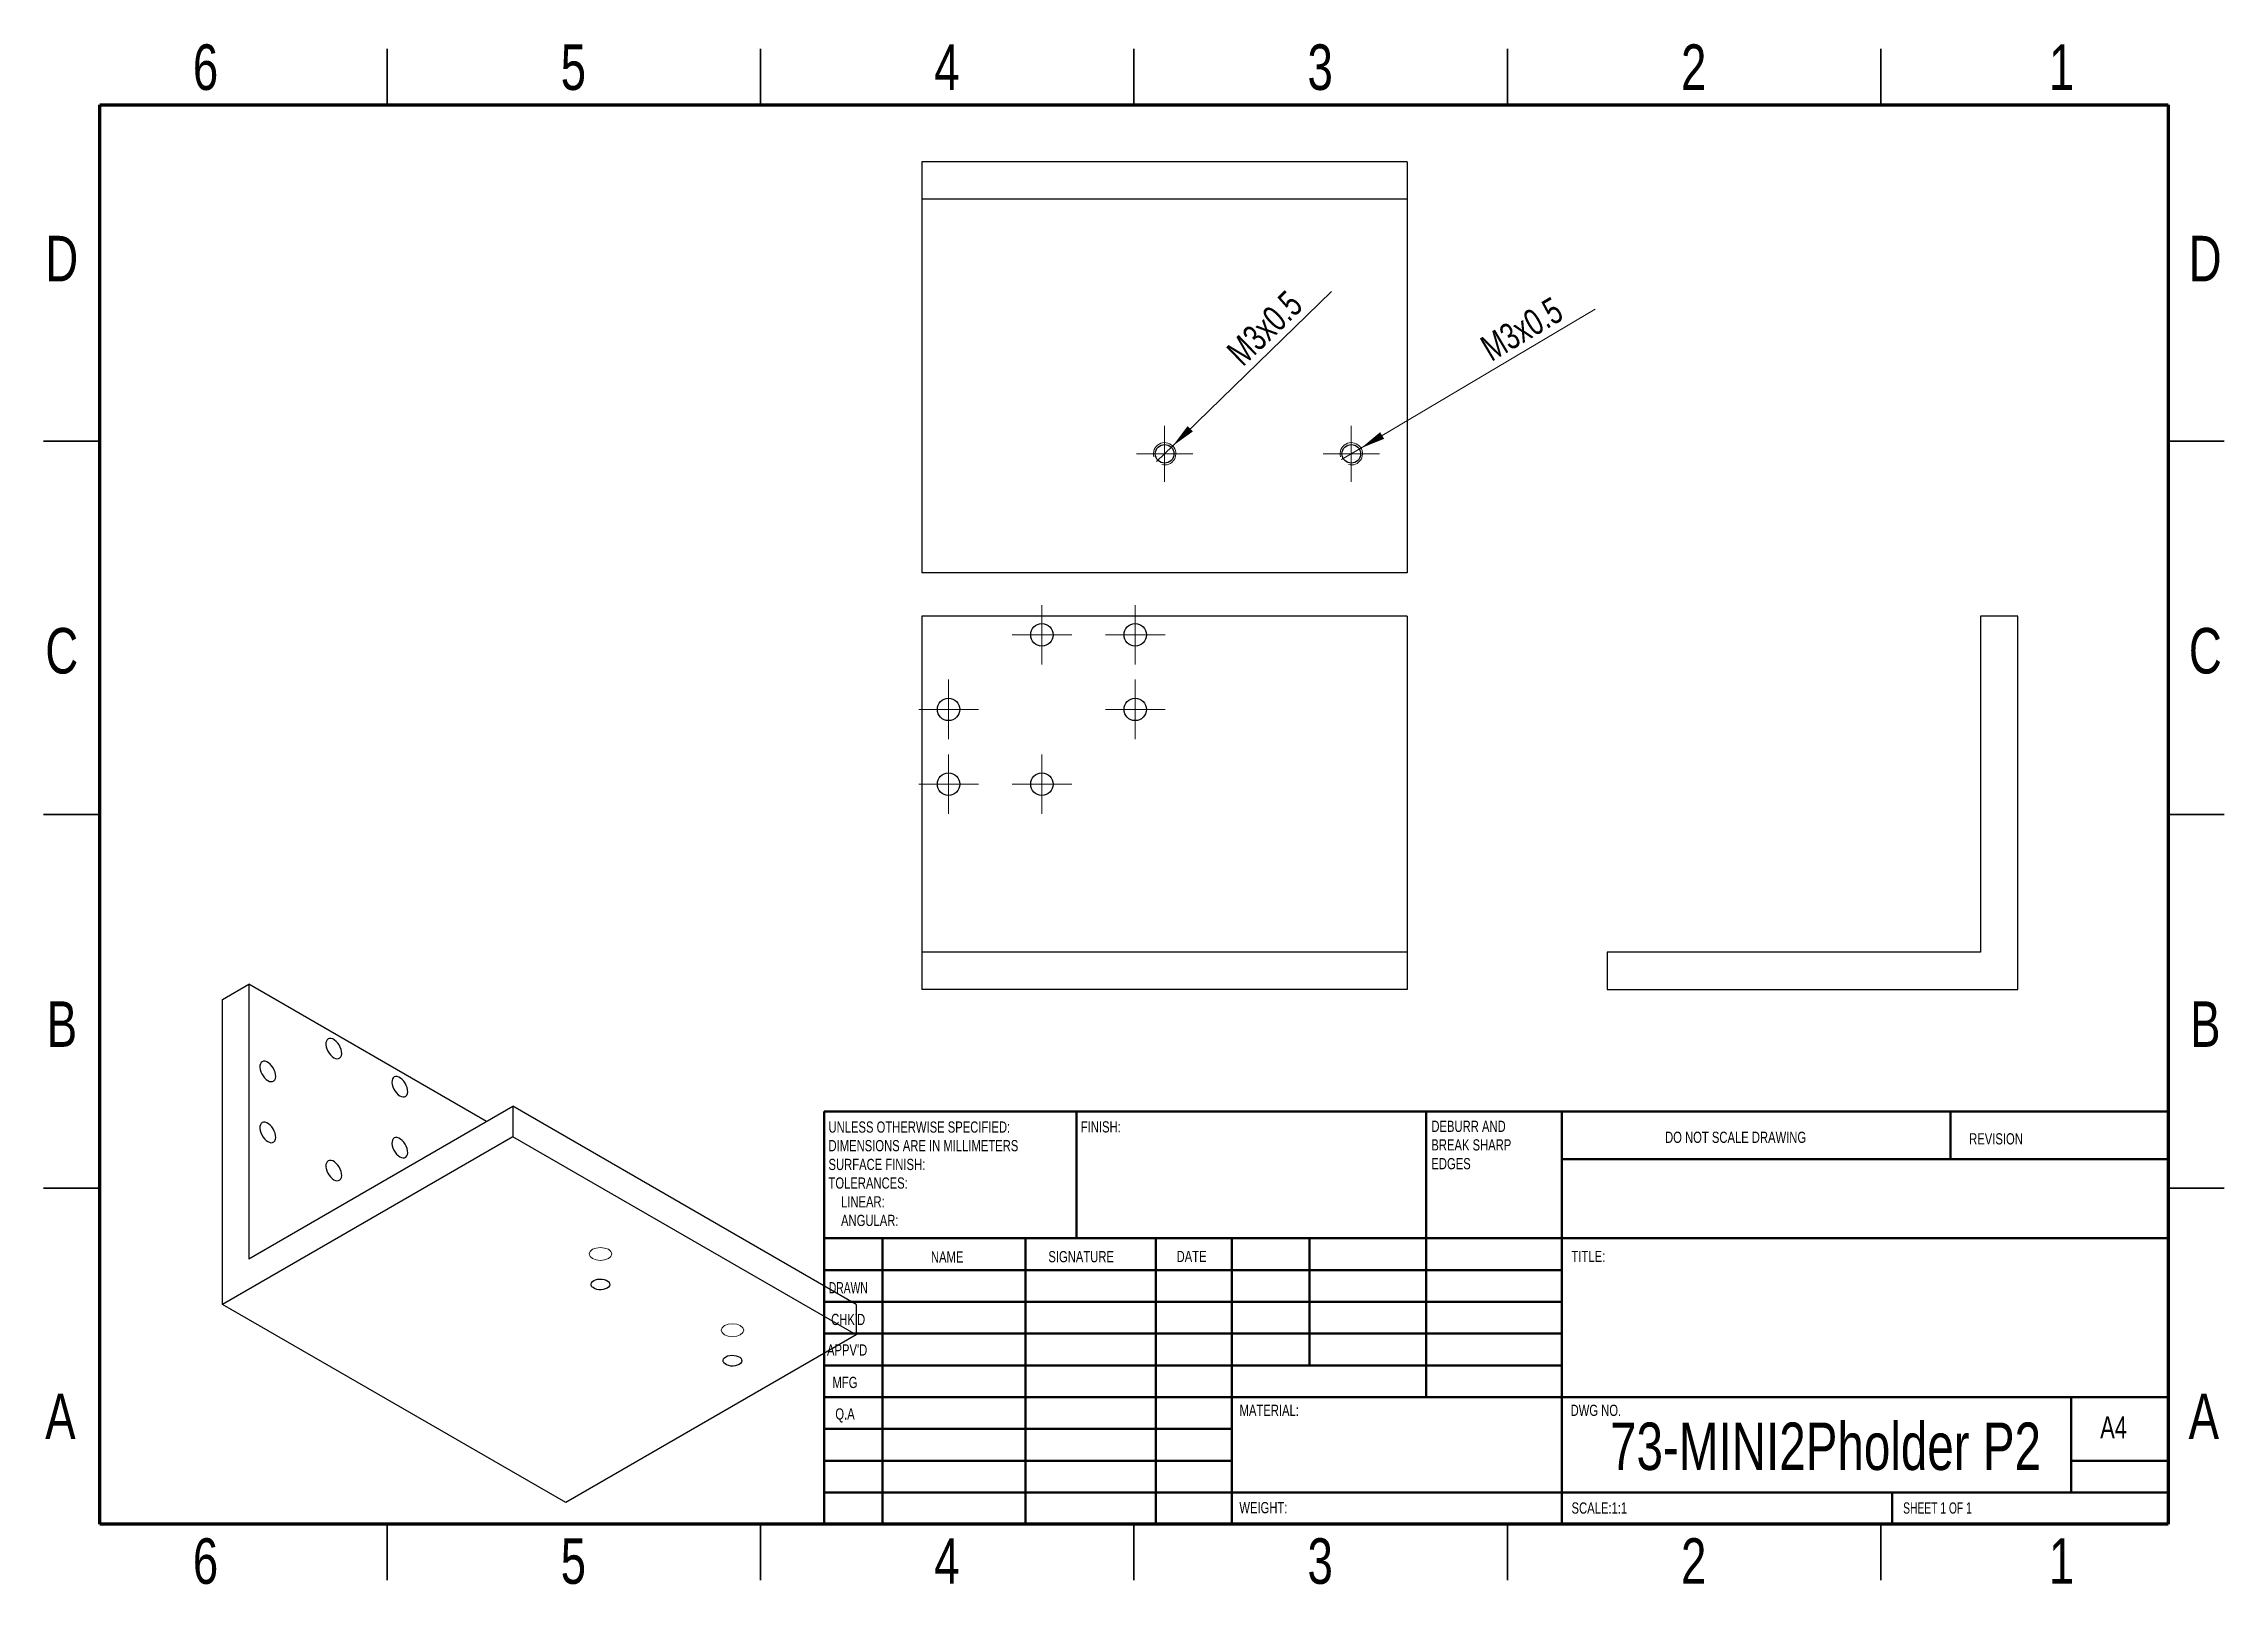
# Model space of a CAD drawing. Header units: inches. Extents: x 0.1 to 11.6, y 0.1 to 8.2.
import ezdxf

# ---------------------------------------------------------------- set-up
doc = ezdxf.new("R2010")
doc.units = ezdxf.units.IN
doc.header["$MEASUREMENT"] = 0
doc.styles.add('SLDTEXTSTYLE0', font='TXT', dxfattribs={"width": 0.75})
doc.styles.add('SLDTEXTSTYLE1', font='TXT', dxfattribs={"width": 0.686449})
doc.styles.add('SLDTEXTSTYLE2', font='TXT', dxfattribs={"width": 0.6875})
doc.dimstyles.new('SLDDIMSTYLE0', dxfattribs={"dimtxt": 0.137795, "dimasz": 0.13, "dimexe": 0, "dimexo": 0.0625, "dimgap": 0.034449, "dimtad": 1, "dimrnd": 1e-09, "dimzin": 12, "dimdsep": 46, "dimtxsty": 'SLDTEXTSTYLE0', "dimblk1": 'NONE', "dimsah": 1, "dimcen": 0, "dimadec": 0, "dimazin": 3, "dimtfac": 1, "dimtmove": 0, "dimatfit": 3, "dimldrblk": 'NONE', "dimfxl": 0, "dimfrac": 2, "dimtolj": 1, "dimtzin": 12, "dimarcsym": 0})

# ---------------------------------------------------------------- blocks, each defined once
blk = doc.blocks.new('SW_NOTE_0')
at = {"color": 0, "linetype": 'Continuous', "lineweight": 0, "attachment_point": 1, "style": 'SLDTEXTSTYLE0'}
for s, insert, char_height in [('UNLESS OTHERWISE SPECIFIED:', (0, 0.076), 0.05906), ('DIMENSIONS ARE IN MILLIMETERS', (0, -0.022), 0.05906), ('TOLERANCES:', (0, -0.219), 0.05906), ('SURFACE FINISH:', (0, -0.121), 0.05906), ('LINEAR:', (0.066, -0.318), 0.0591), ('ANGULAR:', (0.066, -0.416), 0.0591)]:
    blk.add_mtext(s, dxfattribs=dict(at, insert=insert, char_height=char_height))
blk = doc.blocks.new('SW_NOTE_0_1')
at = {"color": 0, "linetype": 'Continuous', "lineweight": 0, "attachment_point": 1, "style": 'SLDTEXTSTYLE0'}
for s, insert, char_height in [('DEBURR AND', (0, 0.076), 0.0591), ('BREAK SHARP', (0, -0.022), 0.05906), ('EDGES', (0, -0.121), 0.0591)]:
    blk.add_mtext(s, dxfattribs=dict(at, insert=insert, char_height=char_height))
blk = doc.blocks.new('SW_CENTERMARKSYMBOL_0')
at = {"color": 0, "linetype": 'Continuous', "lineweight": 18}
for p, q in [((0, 0.098), (0, 0.157)), ((-0.098, 0), (-0.157, 0)), ((0, 0), (-0.098, 0)), ((0, 0), (0, 0.098)), ((0, 0), (0, -0.098)), ((0, 0), (0.098, 0)), ((0.098, 0), (0.157, 0)), ((0, -0.098), (0, -0.157))]:
    blk.add_line(p, q, dxfattribs=at)
blk = doc.blocks.new('SW_CENTERMARKSYMBOL_1')
at = {"color": 0, "linetype": 'Continuous', "lineweight": 18}
for p, q in [((0, 0.098), (0, 0.157)), ((-0.098, 0), (-0.157, 0)), ((0, 0), (-0.098, 0)), ((0, 0), (0, 0.098)), ((0, 0), (0, -0.098)), ((0, 0), (0.098, 0)), ((0.098, 0), (0.157, 0)), ((0, -0.098), (0, -0.157))]:
    blk.add_line(p, q, dxfattribs=at)
blk = doc.blocks.new('SW_CENTERMARKSYMBOL_2')
at = {"color": 0, "linetype": 'Continuous', "lineweight": 18}
for p, q in [((0, 0.098), (0, 0.157)), ((-0.098, 0), (-0.157, 0)), ((0, 0), (-0.098, 0)), ((0, 0), (0, 0.098)), ((0, 0), (0, -0.098)), ((0, 0), (0.098, 0)), ((0.098, 0), (0.157, 0)), ((0, -0.098), (0, -0.157))]:
    blk.add_line(p, q, dxfattribs=at)
blk = doc.blocks.new('SW_CENTERMARKSYMBOL_3')
at = {"color": 0, "linetype": 'Continuous', "lineweight": 18}
for p, q in [((0, 0.098), (0, 0.157)), ((-0.098, 0), (-0.157, 0)), ((0, 0), (-0.098, 0)), ((0, 0), (0, 0.098)), ((0, 0), (0, -0.098)), ((0, 0), (0.098, 0)), ((0.098, 0), (0.157, 0)), ((0, -0.098), (0, -0.157))]:
    blk.add_line(p, q, dxfattribs=at)
blk = doc.blocks.new('SW_CENTERMARKSYMBOL_4')
at = {"color": 0, "linetype": 'Continuous', "lineweight": 18}
for p, q in [((0, 0.098), (0, 0.157)), ((-0.098, 0), (-0.157, 0)), ((0, 0), (-0.098, 0)), ((0, 0), (0, 0.098)), ((0, 0), (0, -0.098)), ((0, 0), (0.098, 0)), ((0.098, 0), (0.157, 0)), ((0, -0.098), (0, -0.157))]:
    blk.add_line(p, q, dxfattribs=at)
blk = doc.blocks.new('SW_CENTERMARKSYMBOL_5')
at = {"color": 0, "linetype": 'Continuous', "lineweight": 18}
for p, q in [((0, 0.098), (0, 0.157)), ((-0.098, 0), (-0.157, 0)), ((0, 0), (-0.098, 0)), ((0, 0), (0, 0.098)), ((0, 0), (0, -0.098)), ((0, 0), (0.098, 0)), ((0.098, 0), (0.157, 0)), ((0, -0.098), (0, -0.157))]:
    blk.add_line(p, q, dxfattribs=at)
blk = doc.blocks.new('_D')
at = {"color": 7, "linetype": 'Continuous', "lineweight": 0}
for q in [(6.887, 6.89), (5.965, 5.994)]:
    blk.add_line((6.05, 6.076), q, dxfattribs=at)
at = {"color": 7, "linetype": 'Continuous', "lineweight": 18}
blk.add_solid([(6.05, 6.076), (6.157, 6.153), (6.129, 6.181)], dxfattribs=at)
at = {"color": 7, "linetype": 'Continuous', "lineweight": 18, "insert": (6.324, 6.589), "char_height": 0.1378, "attachment_point": 1, "rotation": 44.1992, "style": 'SLDTEXTSTYLE0'}
blk.add_mtext('M3x0.5', dxfattribs=at)
blk = doc.blocks.new('_None')
blk = doc.blocks.new('_D_1')
at = {"color": 7, "linetype": 'Continuous', "lineweight": 0}
for q in [(8.278, 6.797), (6.941, 6.005)]:
    blk.add_line((7.043, 6.065), q, dxfattribs=at)
at = {"color": 7, "linetype": 'Continuous', "lineweight": 18}
blk.add_solid([(7.043, 6.065), (7.165, 6.114), (7.144, 6.149)], dxfattribs=at)
at = {"color": 7, "linetype": 'Continuous', "lineweight": 18, "insert": (7.66, 6.637), "char_height": 0.1378, "attachment_point": 1, "rotation": 30.622, "style": 'SLDTEXTSTYLE0'}
blk.add_mtext('M3x0.5', dxfattribs=at)
blk = doc.blocks.new('SW_CENTERMARKSYMBOL_6')
at = {"color": 0, "linetype": 'Continuous', "lineweight": 18}
for p, q in [((0, 0.098), (0, 0.148)), ((-0.098, 0), (-0.148, 0)), ((0, 0), (-0.098, 0)), ((0, 0), (0, 0.098)), ((0, 0), (0, -0.098)), ((0, 0), (0.098, 0)), ((0.098, 0), (0.148, 0)), ((0, -0.098), (0, -0.148))]:
    blk.add_line(p, q, dxfattribs=at)
blk = doc.blocks.new('SW_CENTERMARKSYMBOL_7')
at = {"color": 0, "linetype": 'Continuous', "lineweight": 18}
for p, q in [((0, 0.098), (0, 0.148)), ((-0.098, 0), (-0.148, 0)), ((0, 0), (-0.098, 0)), ((0, 0), (0, 0.098)), ((0, 0), (0, -0.098)), ((0, 0), (0.098, 0)), ((0.098, 0), (0.148, 0)), ((0, -0.098), (0, -0.148))]:
    blk.add_line(p, q, dxfattribs=at)

msp = doc.modelspace()

# ---------------------------------------------------------------- linework, layer by layer
at = {"color": 7, "linetype": 'Continuous', "lineweight": 35}
for p, q in [((1.909, 7.874), (1.909, 8.169)), ((3.878, 7.874), (3.878, 8.169)), ((5.846, 8.169), (5.846, 7.874)), ((5.846, 7.874), (5.846, 8.169)), ((7.815, 7.874), (7.815, 8.169)), ((9.783, 7.874), (9.783, 8.169)), ((0.394, 6.102), (0.098, 6.102)), ((11.299, 6.102), (11.594, 6.102)), ((0.098, 4.134), (0.394, 4.134)), ((0.394, 4.134), (0.098, 4.134)), ((11.594, 4.134), (11.299, 4.134)), ((11.299, 4.134), (11.594, 4.134)), ((0.394, 2.165), (0.098, 2.165)), ((11.299, 2.165), (11.594, 2.165)), ((1.909, 0.394), (1.909, 0.098)), ((3.878, 0.394), (3.878, 0.098)), ((5.846, 0.098), (5.846, 0.394)), ((5.846, 0.394), (5.846, 0.098)), ((7.815, 0.394), (7.815, 0.098)), ((9.783, 0.394), (9.783, 0.098))]:
    msp.add_line(p, q, dxfattribs=at)
at = {"color": 7, "linetype": 'Continuous', "lineweight": 70}
for p, q in [((0.394, 0.394), (0.394, 7.874)), ((0.394, 7.874), (11.299, 7.874)), ((11.299, 7.874), (11.299, 0.394)), ((11.299, 0.394), (0.394, 0.394))]:
    msp.add_line(p, q, dxfattribs=at)
at = {"color": 7, "linetype": 'Continuous', "lineweight": 25}
for p, q in [((4.728, 7.574), (4.728, 7.377)), ((7.287, 7.574), (4.728, 7.574)), ((7.287, 7.574), (7.287, 7.377)), ((7.287, 7.377), (4.728, 7.377)), ((4.728, 7.377), (4.728, 5.408)), ((7.287, 7.377), (7.287, 5.408)), ((7.287, 5.408), (4.728, 5.408)), ((7.287, 5.18), (4.728, 5.18)), ((4.728, 5.18), (4.728, 3.408)), ((7.287, 5.18), (7.287, 3.408)), ((10.309, 5.18), (10.309, 3.408)), ((10.505, 5.18), (10.309, 5.18)), ((10.505, 3.211), (10.505, 5.18)), ((7.287, 3.408), (4.728, 3.408)), ((4.728, 3.408), (4.728, 3.211)), ((7.287, 3.408), (7.287, 3.211)), ((8.34, 3.408), (8.34, 3.211)), ((10.309, 3.408), (8.34, 3.408)), ((1.041, 3.159), (1.18, 3.239)), ((1.18, 3.239), (1.18, 1.792)), ((2.433, 2.516), (1.18, 3.239)), ((1.041, 1.551), (1.041, 3.159)), ((7.287, 3.211), (4.728, 3.211)), ((8.34, 3.211), (10.505, 3.211)), ((1.18, 1.792), (2.572, 2.596)), ((4.382, 1.551), (2.572, 2.596)), ((2.572, 2.596), (2.572, 2.435)), ((2.572, 2.435), (1.041, 1.551)), ((4.382, 1.391), (2.572, 2.435)), ((2.851, 0.507), (1.041, 1.551)), ((4.382, 1.551), (4.382, 1.391)), ((4.382, 1.391), (2.851, 0.507))]:
    msp.add_line(p, q, dxfattribs=at)
at = {"color": 7, "linetype": 'Continuous', "lineweight": 50}
for p, q in [((4.213, 2.569), (11.299, 2.569)), ((4.213, 2.569), (4.213, 0.394)), ((5.543, 1.9), (5.543, 2.569)), ((7.386, 2.569), (7.386, 1.063)), ((8.102, 2.569), (8.102, 0.394)), ((10.15, 2.318), (10.15, 2.569)), ((11.299, 2.318), (8.102, 2.318)), ((11.299, 1.9), (4.213, 1.9)), ((4.52, 1.9), (4.52, 0.394)), ((5.275, 1.9), (5.275, 0.394)), ((5.961, 1.9), (5.961, 0.394)), ((6.362, 0.394), (6.362, 1.9)), ((6.772, 1.23), (6.772, 1.9)), ((8.102, 1.732), (4.213, 1.732)), ((8.102, 1.565), (4.213, 1.565)), ((8.102, 1.398), (4.213, 1.398)), ((8.102, 1.23), (4.213, 1.23)), ((6.362, 1.063), (4.213, 1.063)), ((6.362, 1.063), (11.299, 1.063)), ((10.787, 0.561), (10.787, 1.063)), ((6.362, 0.896), (4.213, 0.896)), ((6.362, 0.728), (4.213, 0.728)), ((11.299, 0.728), (10.787, 0.728)), ((4.213, 0.561), (11.299, 0.561)), ((9.843, 0.394), (9.843, 0.561))]:
    msp.add_line(p, q, dxfattribs=at)
at = {"color": 7, "linetype": 'Continuous', "lineweight": 25, "flags": 128}
for points in [[(1.628, 2.852), (1.637, 2.848), (1.645, 2.846), (1.653, 2.847), (1.66, 2.851), (1.665, 2.856), (1.668, 2.864), (1.67, 2.873), (1.669, 2.884), (1.667, 2.896), (1.662, 2.907), (1.657, 2.919), (1.649, 2.929), (1.641, 2.938), (1.632, 2.945), (1.623, 2.951), (1.615, 2.954), (1.606, 2.954), (1.599, 2.952), (1.593, 2.947), (1.589, 2.94), (1.587, 2.932), (1.586, 2.922), (1.588, 2.91), (1.591, 2.899), (1.596, 2.887), (1.603, 2.876), (1.61, 2.867), (1.619, 2.858), (1.628, 2.852)], [(1.28, 2.731), (1.289, 2.727), (1.297, 2.726), (1.305, 2.727), (1.312, 2.73), (1.317, 2.736), (1.32, 2.743), (1.322, 2.753), (1.321, 2.764), (1.319, 2.775), (1.314, 2.787), (1.309, 2.798), (1.301, 2.808), (1.293, 2.818), (1.284, 2.825), (1.275, 2.83), (1.267, 2.833), (1.258, 2.833), (1.251, 2.831), (1.245, 2.827), (1.241, 2.82), (1.239, 2.811), (1.238, 2.801), (1.24, 2.79), (1.243, 2.778), (1.248, 2.767), (1.255, 2.756), (1.262, 2.746), (1.271, 2.738), (1.28, 2.731)], [(1.976, 2.651), (1.985, 2.647), (1.993, 2.645), (2.001, 2.646), (2.008, 2.65), (2.013, 2.655), (2.016, 2.663), (2.018, 2.673), (2.017, 2.683), (2.015, 2.695), (2.01, 2.706), (2.005, 2.718), (1.997, 2.728), (1.989, 2.737), (1.98, 2.745), (1.971, 2.75), (1.963, 2.753), (1.954, 2.753), (1.947, 2.751), (1.941, 2.746), (1.937, 2.74), (1.935, 2.731), (1.934, 2.721), (1.936, 2.71), (1.939, 2.698), (1.944, 2.686), (1.951, 2.675), (1.958, 2.666), (1.967, 2.657), (1.976, 2.651)], [(1.28, 2.41), (1.289, 2.406), (1.297, 2.404), (1.305, 2.405), (1.312, 2.409), (1.317, 2.414), (1.32, 2.422), (1.322, 2.431), (1.321, 2.442), (1.319, 2.454), (1.314, 2.465), (1.309, 2.477), (1.301, 2.487), (1.293, 2.496), (1.284, 2.503), (1.275, 2.509), (1.267, 2.512), (1.258, 2.512), (1.251, 2.51), (1.245, 2.505), (1.241, 2.498), (1.239, 2.49), (1.238, 2.48), (1.24, 2.468), (1.243, 2.457), (1.248, 2.445), (1.255, 2.434), (1.262, 2.424), (1.271, 2.416), (1.28, 2.41)], [(1.976, 2.33), (1.985, 2.326), (1.993, 2.324), (2.001, 2.325), (2.008, 2.328), (2.013, 2.334), (2.016, 2.342), (2.018, 2.351), (2.017, 2.362), (2.015, 2.373), (2.01, 2.385), (2.005, 2.396), (1.997, 2.407), (1.989, 2.416), (1.98, 2.423), (1.971, 2.428), (1.963, 2.431), (1.954, 2.432), (1.947, 2.429), (1.941, 2.425), (1.937, 2.418), (1.935, 2.409), (1.934, 2.399), (1.936, 2.388), (1.939, 2.377), (1.944, 2.365), (1.951, 2.354), (1.958, 2.344), (1.967, 2.336), (1.976, 2.33)], [(1.628, 2.209), (1.637, 2.205), (1.645, 2.203), (1.653, 2.204), (1.66, 2.208), (1.665, 2.213), (1.668, 2.221), (1.67, 2.231), (1.669, 2.241), (1.667, 2.253), (1.662, 2.264), (1.657, 2.276), (1.649, 2.286), (1.641, 2.295), (1.632, 2.303), (1.623, 2.308), (1.615, 2.311), (1.606, 2.311), (1.599, 2.309), (1.593, 2.304), (1.589, 2.297), (1.587, 2.289), (1.586, 2.279), (1.588, 2.268), (1.591, 2.256), (1.596, 2.244), (1.603, 2.233), (1.61, 2.224), (1.619, 2.215), (1.628, 2.209)], [(2.999, 1.677), (3.008, 1.681), (3.019, 1.684), (3.031, 1.685), (3.043, 1.685), (3.054, 1.683), (3.064, 1.679), (3.073, 1.675), (3.079, 1.669), (3.082, 1.662), (3.083, 1.655), (3.081, 1.649), (3.076, 1.642), (3.069, 1.637), (3.059, 1.633), (3.048, 1.63), (3.037, 1.629), (3.025, 1.629), (3.014, 1.631), (3.003, 1.635), (2.995, 1.64), (2.989, 1.645), (2.985, 1.652), (2.985, 1.659), (2.987, 1.666), (2.992, 1.672), (2.999, 1.677)], [(3.695, 1.275), (3.704, 1.28), (3.715, 1.282), (3.727, 1.284), (3.739, 1.283), (3.75, 1.281), (3.76, 1.278), (3.768, 1.273), (3.775, 1.267), (3.778, 1.26), (3.779, 1.254), (3.777, 1.247), (3.772, 1.241), (3.765, 1.235), (3.755, 1.231), (3.744, 1.228), (3.733, 1.227), (3.721, 1.227), (3.71, 1.229), (3.699, 1.233), (3.691, 1.238), (3.685, 1.244), (3.681, 1.25), (3.681, 1.257), (3.683, 1.264), (3.688, 1.27), (3.695, 1.275)]]:
    msp.add_lwpolyline(points, dxfattribs=at)
at = {"color": 7, "linetype": 'Continuous', "lineweight": 18, "flags": 128}
for points in [[(3.076, 1.842), (3.056, 1.849), (3.034, 1.852), (3.011, 1.849), (2.992, 1.842), (2.979, 1.831), (2.975, 1.818), (2.979, 1.805), (2.992, 1.794), (3.011, 1.786), (3.034, 1.784), (3.056, 1.786), (3.076, 1.794), (3.088, 1.805), (3.093, 1.818), (3.088, 1.831), (3.076, 1.842)], [(3.771, 1.44), (3.752, 1.448), (3.73, 1.45), (3.707, 1.448), (3.688, 1.44), (3.675, 1.429), (3.671, 1.416), (3.675, 1.403), (3.688, 1.392), (3.707, 1.385), (3.73, 1.382), (3.752, 1.385), (3.771, 1.392), (3.784, 1.403), (3.789, 1.416), (3.784, 1.429), (3.771, 1.44)]]:
    msp.add_lwpolyline(points, dxfattribs=at)
at = {"color": 7, "linetype": 'Continuous', "lineweight": 25}
for centre, radius in [((6.008, 6.035), 0.0492), ((6.992, 6.035), 0.0492), ((5.361, 5.081), 0.0591), ((5.853, 5.081), 0.0591), ((4.869, 4.688), 0.0591), ((5.853, 4.688), 0.0591), ((4.869, 4.294), 0.0591), ((5.361, 4.294), 0.0591)]:
    msp.add_circle(centre, radius, dxfattribs=at)
at = {"color": 7, "linetype": 'Continuous', "lineweight": 18}
for centre in [(6.008, 6.035), (6.992, 6.035)]:
    msp.add_arc(centre, 0.0591, 255, 195, dxfattribs=at)

# ---------------------------------------------------------------- block references
at = {"color": 7, "linetype": 'Continuous', "lineweight": 0}
for name, p in [('SW_CENTERMARKSYMBOL_6', (6.008, 6.035)), ('SW_CENTERMARKSYMBOL_7', (6.992, 6.035)), ('SW_CENTERMARKSYMBOL_4', (5.361, 5.081)), ('SW_CENTERMARKSYMBOL_1', (5.853, 5.081)), ('SW_CENTERMARKSYMBOL_2', (4.869, 4.688)), ('SW_CENTERMARKSYMBOL_5', (5.853, 4.688)), ('SW_CENTERMARKSYMBOL_0', (4.869, 4.294)), ('SW_CENTERMARKSYMBOL_3', (5.361, 4.294)), ('SW_NOTE_0', (4.236, 2.44)), ('SW_NOTE_0_1', (7.414, 2.444))]:
    msp.add_blockref(name, p, dxfattribs=at)

# ---------------------------------------------------------------- texts
for s, insert, char_height, attachment_point, style in [('6', (0.952, 8.193), 0.24, 2, 'SLDTEXTSTYLE0'), ('5', (2.891, 8.193), 0.24, 2, 'SLDTEXTSTYLE0'), ('4', (4.86, 8.193), 0.24, 2, 'SLDTEXTSTYLE0'), ('3', (6.828, 8.193), 0.24, 2, 'SLDTEXTSTYLE0'), ('2', (8.797, 8.193), 0.24, 2, 'SLDTEXTSTYLE0'), ('1', (10.736, 8.193), 0.24, 2, 'SLDTEXTSTYLE0'), ('D', (0.194, 7.184), 0.24, 2, 'SLDTEXTSTYLE0'), ('D', (11.493, 7.184), 0.24, 2, 'SLDTEXTSTYLE0'), ('C', (0.194, 5.117), 0.24, 2, 'SLDTEXTSTYLE0'), ('C', (11.494, 5.117), 0.24, 2, 'SLDTEXTSTYLE0'), ('B', (0.195, 3.149), 0.24, 2, 'SLDTEXTSTYLE0'), ('B', (11.494, 3.149), 0.24, 2, 'SLDTEXTSTYLE0'), ('FINISH:', (5.566, 2.517), 0.0591, 1, 'SLDTEXTSTYLE0'), ('DO NOT SCALE DRAWING', (8.646, 2.462), 0.05906, 1, 'SLDTEXTSTYLE0'), ('REVISION', (10.249, 2.454), 0.0591, 1, 'SLDTEXTSTYLE0'), ('NAME', (4.776, 1.831), 0.0591, 1, 'SLDTEXTSTYLE0'), ('SIGNATURE', (5.395, 1.833), 0.0591, 1, 'SLDTEXTSTYLE0'), ('DATE', (6.071, 1.834), 0.0591, 1, 'SLDTEXTSTYLE0'), ('TITLE:', (8.153, 1.834), 0.0591, 1, 'SLDTEXTSTYLE0'), ('DRAWN', (4.238, 1.669), 0.0591, 1, 'SLDTEXTSTYLE1'), ("CHK'D", (4.25, 1.502), 0.0591, 1, 'SLDTEXTSTYLE0'), ("APPV'D", (4.228, 1.341), 0.0591, 1, 'SLDTEXTSTYLE0'), ('MFG', (4.257, 1.17), 0.0591, 1, 'SLDTEXTSTYLE0'), ('A', (0.187, 1.082), 0.24, 2, 'SLDTEXTSTYLE0'), ('A', (11.486, 1.082), 0.24, 2, 'SLDTEXTSTYLE0'), ('Q.A', (4.272, 1.004), 0.0591, 1, 'SLDTEXTSTYLE0'), ('MATERIAL:', (6.403, 1.023), 0.0591, 1, 'SLDTEXTSTYLE0'), ('DWG NO.', (8.148, 1.023), 0.0591, 1, 'SLDTEXTSTYLE0'), ('73-MINI2Pholder P2', (9.492, 0.929), 0.25, 2, 'SLDTEXTSTYLE0'), ('A4', (10.94, 0.961), 0.1146, 1, 'SLDTEXTSTYLE0'), ('WEIGHT:', (6.402, 0.51), 0.059, 1, 'SLDTEXTSTYLE0'), ('SCALE:1:1', (8.153, 0.508), 0.0591, 1, 'SLDTEXTSTYLE0'), ('SHEET 1 OF 1', (9.901, 0.508), 0.05906, 1, 'SLDTEXTSTYLE2'), ('6', (0.952, 0.319), 0.24, 2, 'SLDTEXTSTYLE0'), ('5', (2.891, 0.319), 0.24, 2, 'SLDTEXTSTYLE0'), ('4', (4.86, 0.319), 0.24, 2, 'SLDTEXTSTYLE0'), ('3', (6.828, 0.319), 0.24, 2, 'SLDTEXTSTYLE0'), ('2', (8.797, 0.319), 0.24, 2, 'SLDTEXTSTYLE0'), ('1', (10.736, 0.319), 0.24, 2, 'SLDTEXTSTYLE0')]:
    msp.add_mtext(s, dxfattribs=dict(at, insert=insert, char_height=char_height, attachment_point=attachment_point, style=style))

# ---------------------------------------------------------------- dimensions: what is measured, and where the dimension line sits
at = {"color": 7, "linetype": 'Continuous', "lineweight": 18}
for p1, p2, picture, middle in [((5.965, 5.994), (6.05, 6.076), '_D', (6.672, 6.681)), ((6.941, 6.005), (7.043, 6.065), '_D_1', (8.019, 6.643))]:
    dim = msp.add_diameter_dim_2p(p1=p1, p2=p2, text='M3x0.5', dimstyle='SLDDIMSTYLE0', override={"dimpost": '<>'}, dxfattribs=at)
    dim.commit()
    dim.dimension.update_dxf_attribs({"geometry": picture, "text_midpoint": middle, "dimtype": 163})

doc.saveas('drawing.dxf')
